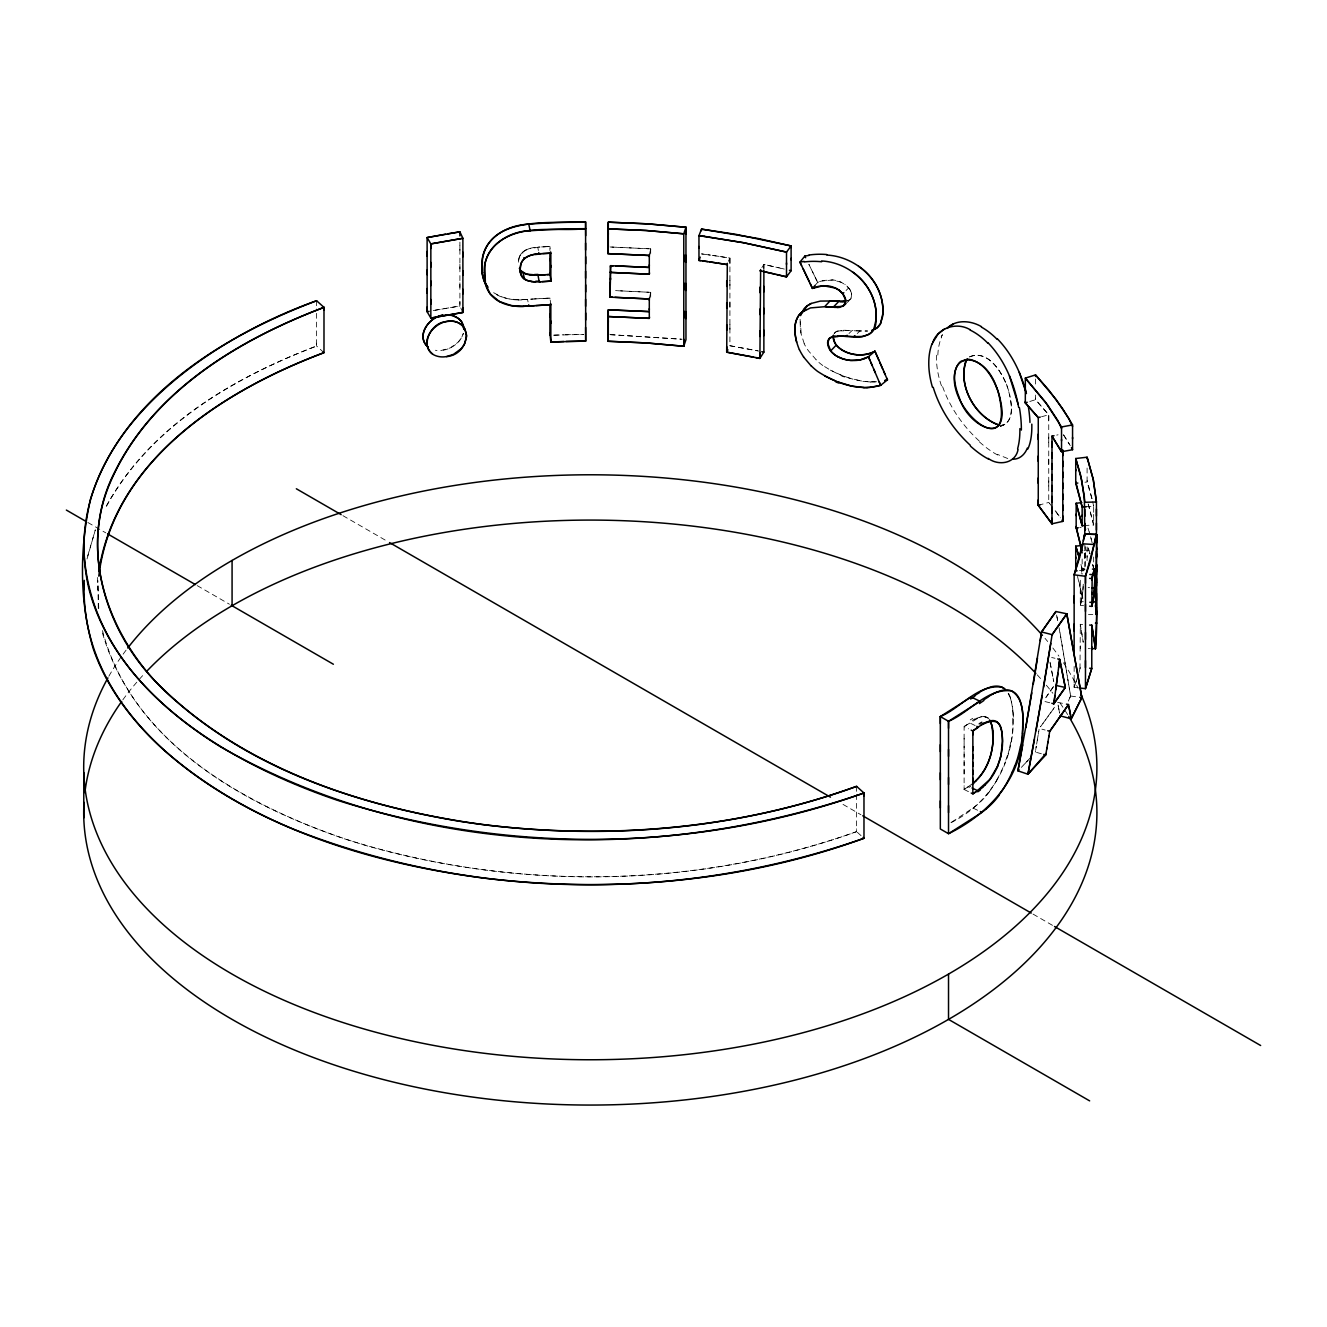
<?xml version="1.0" encoding="UTF-8"?>
<svg xmlns="http://www.w3.org/2000/svg" width="1327" height="1327" viewBox="0 0 1327 1327"><rect width="100%" height="100%" fill="white"/><g stroke="black" fill="none" stroke-linecap="round" stroke-linejoin="round"><path stroke-width="0.75" stroke-dasharray="5 3.75" d="M323.987 352.667L316.606 346.032L316.606 343.195M462.891 312.459L459.905 306.006L459.905 301.362M459.905 287.461L459.905 282.817M459.905 268.917L459.905 264.289M459.905 250.372L459.905 245.744M650.678 293.549L650.678 292.338L615.579 290.613M650.678 250.007L650.678 248.846L610.951 247.004M729.916 329.295L729.916 323.821M729.916 307.383L729.916 301.909M729.916 285.471L729.916 279.997M729.916 263.559L729.916 258.085L721.075 256.675M763.871 269.945L763.871 264.471L765.579 264.819M861.024 835.628L856.595 831.647L856.595 828.811M968.478 791.655L964.115 789.465L964.115 785.534M964.115 773.757L964.115 769.826M964.115 765.895L964.115 761.963M964.115 758.032L964.115 754.101M964.115 750.17L964.115 746.238M964.115 742.307L964.115 738.376M1052.477 507.13L1048.745 502.435L1048.745 414.787L1035.508 399.692L1035.508 398.15M1048.745 485.997L1048.745 480.523M1048.745 464.085L1048.745 458.611M1048.745 442.173L1048.745 436.699M1048.745 420.261L1048.745 414.787L1035.508 399.692L1035.508 395.048M1078.387 687.801L1074.14 687.27L1074.14 680.253M1080.294 648.571L1080.311 645.867M1080.294 626.991L1080.311 624.304L1083.164 624.536M1080.294 593.252L1080.311 591.51M1085.022 569.665L1082.152 569.847L1082.152 568.636M1082.152 558.949L1082.152 569.847L1080.858 563.909L1082.152 569.847M1084.856 558.501L1084.856 551.468M1085.27 557.406L1085.27 554.935M1087.095 557.24L1087.095 555.698M1091.988 498.62L1087.095 480.424M1087.095 468.033L1087.095 481.983L1092.353 500.13M1084.059 525.575L1093.664 524.945L1093.664 523.767M1093.664 515.589L1093.664 514.412M1085.237 566.214L1085.27 548.831M1083.263 584.212L1083.097 587.33A13.934 1.36 -87.1 0 1 1082.948 589.57L1082.268 595.425A30.189 4.18 -88.6 0 1 1082.019 597.316M98.298 608.446L97.916 580.662M815.06 285.405L817.664 282.419L821.114 281.142A48.684 36.26 47.2 0 1 823.851 280.412L832.775 279.947A30.621 22.858 47.3 0 1 836.955 280.694A25.279 18.727 46.7 0 1 841.152 282.236L845.15 284.658A14.713 10.616 45.6 0 1 846.991 286.184A13.419 9.604 45.6 0 1 848.633 287.976C852.68 292.239 852.697 299.52 847.074 302.473M1083.147 586.567L1082.932 589.47M98.745 608.396L97.982 583.946M1080.759 603.52L1082.268 595.425L1078.337 579.07M950.945 822.657C994.968 801.342 1020.181 750.485 1011.572 702.365A66.798 29.144 -69.6 0 0 1010.428 697.952L1006.878 691.168M1038.261 734.345L1039.223 728.44L1045.129 730.032M1037.283 740.25L1038.742 731.393M1036.636 744.182L1037.532 738.774M1036.055 747.632L1036.304 746.156L1035.325 752.044L1041.828 753.885M1035.325 752.044L1035.574 750.584M649.301 255.481L650.678 248.846L610.055 246.988M649.301 298.973L650.678 292.338L614.583 290.596M518.675 260.075C519.852 249.957 531.414 247.021 540.056 247.021M87.715 555.947L95.328 529.838L86.819 559.695M1080.709 603.752L1080.311 605.411L1086.033 605.892M1081.555 572.285L1082.865 568.371L1083.296 569.747A16.355 1.244 -86.7 0 1 1083.363 570.577M1079.996 668.692L1080.311 624.304L1083.23 642.268L1080.311 624.304M1078.984 672.424L1080.311 667.448L1083.164 667.68M1081.87 571.008L1082.782 568.42L1084.524 568.653M1077.524 677.384L1074.14 687.27L1074.14 666.187M1076.33 681.099L1074.14 687.27M1060.041 632.73L1070.624 696.012L1068.285 701.22L1070.624 696.012L1059.029 627.439M106.525 506.134C150.017 425.967 233.851 377.498 316.606 346.032L316.606 308.975M728.307 261.303L729.916 258.085L712.217 255.348M942.286 334.868L941.208 337.025L942.867 333.84M106.293 506.101C150.664 426.365 233.668 377.631 316.606 346.032M761.88 267.606L763.871 264.471L779.264 267.872M1053.406 708.966L1040.468 726.831L1054.467 707.308M1053.555 686.474L1044.714 699.13M1053.124 687.154L1046.174 697.139M834.136 333.541L836.723 331.319L840.754 330.34M1030.134 757.999L1021.375 767.388M1028.01 760.371L1022.503 766.21M846.045 290.497L848.633 287.976L845.15 284.658M848.998 333.475L852 330.605L853.493 330.688M857.209 333.541L859.913 331.07L867.626 331.02L854.472 330.738M971.198 784.589L967.565 787.143M989.544 791.672A72.869 42.381 -71.5 0 1 985.646 796.482A73.566 43.244 -71.8 0 1 981.582 800.745A75.191 44.736 -72.4 0 1 977.402 804.643A77.679 46.644 -72.9 0 1 973.056 807.944L950.514 822.906M965.492 725.67L979.293 717.409A33.656 16.223 -62.2 0 1 981.549 716.713L983.622 716.563A28.298 13.851 -64.3 0 1 985.629 716.829L988.582 718.106M965.144 725.902L964.115 726.599L964.115 789.465L964.978 788.885M964.115 789.465L968.693 786.364L970.369 787.176M969.805 356.698C988.549 349.499 1002.399 372.688 1007.641 387.716A35.647 17.102 68.2 0 1 1008.802 391.283A37.073 17.533 68.3 0 1 1009.731 394.832M969.407 356.996C986.658 349.001 1000.757 370.399 1006.314 384.117M847.19 300.831L850.043 299.603A8.708 6.104 45.6 0 0 850.906 298.592A8.178 5.706 46.4 0 0 851.403 297.314A12.723 8.874 46.4 0 0 851.569 294.312M1000.193 426.266C1016.814 421.787 1011.058 399.593 1007.641 387.716A33.739 16.505 68.1 0 0 1006.413 384.084M1003.295 425.005L1001.636 425.32L1004.838 424.408L1000.359 426.183C1014.292 423.048 1011.837 405.299 1009.631 394.816M856.595 794.591L856.595 831.647C700.092 887.68 525.708 890.865 366.119 845.614C257.488 812.605 136.416 750.103 102.444 632.962M856.595 831.647C692.777 889.82 509.618 891.263 344.141 838.73C242.99 803.814 130.958 741.262 102.345 630.026M1029.785 401.484L1035.508 399.692M979.293 717.409L981.532 716.779M1041.546 416.744L1048.745 414.787M1038.261 505.288L1048.745 502.435L1049.69 503.613M836.723 331.319L844.121 330.241L857.441 330.921M1056.707 435.107L1058.067 434.792M443.235 350.212C452.208 348.619 460.618 342.184 463.372 333.342L461.763 337.274A21.58 16.886 -25.4 0 1 459.922 340.027A23.571 18.279 -26 0 1 457.666 342.565L450.301 347.906L441.178 350.477A20.535 15.625 -26.7 0 1 435.405 350.262M433.216 310.568L459.905 306.006L459.905 242.144M435.239 310.186L459.905 306.006M1084.955 482.232L1087.095 481.983M1079.514 570.494L1085.204 569.847M1079.714 527.632L1081.14 527.466M521.743 299.703L533.122 299.023M513.698 299.686A53.113 39.876 -11.4 0 0 518.26 299.919L544.302 298.359M1085.984 506.732L1093.664 506.234L1093.664 524.945L1088.472 504.824M1084.059 550.34L1090.064 549.959M534.516 298.94L549.909 298.094L550.838 304.762M876.566 381.778L862.749 381.33L849.446 378.079M541.565 246.938L545.364 246.739M545.712 298.293L549.909 298.094L549.909 302.224M546.873 246.656L549.909 246.507L550.489 250.687M553.475 335.2L563.278 334.819M554.371 335.15L583.349 334.437M565.501 334.752L583.797 334.437M1088.472 614.633L1092.818 614.517M843.64 330.241L852 330.605M609.922 334.636L681.149 339.148M610.238 334.653L682.111 339.264M870.263 381.96C853.427 380.965 836.839 374.844 822.889 365.423M1088.256 648.422L1089.699 648.488M518.293 299.72L509.236 298.923A40.905 31.549 -12.7 0 1 504.857 298.028A38.765 30.123 -13.4 0 1 500.826 296.651A38.831 30.405 -14.2 0 1 497.061 294.893A41.104 32.379 -15.1 0 1 494.424 293.317M1088.14 587.612L1089.583 587.695M858.436 330.97L859.913 331.07M1081.206 573.795L1082.633 573.911M1083.363 601.778L1081.206 601.612L1080.311 605.411L1080.294 579.352M703.293 254.137L701.519 253.888L710.426 255.099M705.085 254.369L719.317 256.41M1070.624 696.012L1078.353 697.123M729.916 258.085L729.916 345.733L757.568 350.809M729.916 345.733L758.812 351.074M1057.569 702.331L1065.1 703.857M767.305 265.201L784.357 269.066L780.956 268.27M1051.631 657.495L1054.998 658.275M1044.979 701.552L1049.839 702.779M1007.757 458.528L997.489 454.398M849.015 377.946L844.453 376.37M841.583 375.309L830.304 370.117M988.847 718.255L983.622 716.563A29.841 14.531 -63.3 0 0 981.549 716.68M987.388 717.658L985.613 716.845A25.727 12.59 -65 0 1 987.388 717.675A27.535 13.452 -65.6 0 1 988.167 718.272M973.089 808.11L978.679 810.747M975.163 725.554L969.606 722.867L964.115 726.599L968.478 728.788M342.93 515.672L387.749 541.549M843.01 804.394L860.941 814.745M1033.02 914.087L1052.726 925.483M87.864 522.49L105.778 532.84M197.176 585.605L229.438 604.233M493.627 292.686L500.86 296.618L509.236 298.923A45.5 34.668 -12 0 0 513.715 299.62M979.26 441.028C962.805 425.95 949.634 407.057 942.352 385.892M816.205 359.816L808.491 350.875A41.585 30.156 40 0 1 804.145 343.693M1055.181 510.663L1060.339 517.795M1056.06 511.84L1059.493 516.601M1063.458 434.725L1069.695 444.678M1063.657 435.057L1070.275 445.673M814.479 275.817L808.873 264.289L817.664 282.419A58.438 43.526 47.4 0 1 821.114 281.142L832.775 279.947L841.152 282.286A18.08 13.27 46.2 0 1 845.199 284.575M815.276 277.476L817.664 282.419M804.245 343.676L800.48 331.85L800.032 318.662L801.425 336.113M1088.007 528.179L1089.367 532.459L1088.14 528.66M1088.14 503.878L1093.664 524.945M1077.507 576.366L1083.263 600.949M1090.595 536.772L1091.375 539.641M1010.394 698.002L1011.572 702.365A73.648 31.981 -69.9 0 1 1012.484 707.075A83.435 35.879 -70.2 0 1 1012.982 712.317M1090.993 538.198L1092.42 543.954M525.923 249.974A13.353 10.898 -12.3 0 0 522.639 252.263L523.385 255.564M1083.081 568.57L1083.396 570.925M1092.668 501.656L1093.664 506.234L1093.348 504.708M528.063 301.909L527.532 299.404M1056.591 615.064L1058.001 622.147L1056.956 616.839M1050.005 662.173L1052.759 676.306M1050.155 662.919L1053.655 681.099M1053.107 678.064L1053.771 681.597M1058.083 705.035L1058.415 706.827M1058.764 708.618L1059.593 713.113L1059.427 712.217M1058.249 705.931L1058.929 709.514M1082.301 595.458L1082.815 598.212M538.38 250.488L537.783 247.154L549.909 246.507L549.909 250.504M1085.254 546.741L1085.27 549.56M1093.664 556.992L1093.664 567.89M1087.095 546.906L1087.095 561.371M1084.856 544.452L1084.856 570.544M1035.508 379.041L1035.508 385.245M856.595 786.347L856.595 792.534M763.871 264.471L763.871 268.452M650.678 248.846L650.678 256.327M650.678 292.338L650.678 300.084M316.606 300.731L316.606 306.902M97.369 577.444L97.369 589.785M941.49 385.892A72.322 43.21 58.2 0 1 936.58 354.309M997.672 455.012A86.703 35.099 57.9 0 1 979.293 441.791M937.841 355.089A73.549 43.045 59.8 0 1 941.523 337.34M521.71 299.919A64.608 47.424 -10.8 0 1 518.26 299.935M522.639 252.263A12.673 10.284 -12.9 0 0 520.582 254.618A14.298 11.561 -13.6 0 0 519.305 257.289M518.558 262.165A34.469 27.834 -14.4 0 1 518.691 260.075A19.291 15.592 -13.7 0 1 519.272 257.289M533.952 247.917A39.462 33.374 -11.3 0 1 537.783 247.535M525.94 250.007A17.931 14.763 -11.7 0 1 529.689 248.547A26.341 22.028 -11.3 0 1 533.918 247.635M834.252 333.376A10.848 7.763 43.7 0 1 835.197 332.314A13.27 9.471 43.8 0 1 836.756 331.368M848.683 287.959A14.497 10.351 45.5 0 1 850.707 291.028M850.093 299.637A11.678 8.194 47.7 0 1 847.654 300.864M850.624 291.044A8.974 6.303 46 0 1 851.619 294.329M822.823 365.539A43.526 29.841 41.1 0 1 816.105 359.899M844.536 377.084A99.608 58.189 37.8 0 1 841.633 376.005M870.313 382.06A77.829 48.601 40.8 0 0 873.498 382.043A90.136 55.867 40.2 0 0 875.87 381.977M1081.77 599.207A32.445 4.661 -88.9 0 1 1081.223 601.927M1082.965 589.603A17.351 1.841 -87.3 0 1 1082.766 591.709A21.531 2.521 -87.6 0 1 1082.55 593.783M1082.583 593.998A26.009 3.434 -88.2 0 1 1082.334 595.923M1082.003 597.167A33.142 4.595 -88.6 0 1 1081.737 598.825M989.444 791.456A71.874 40.755 -70.8 0 0 993.309 785.966A70.563 38.964 -70.3 0 0 996.942 780.077M996.809 779.894A68.307 36.31 -69.8 0 0 999.778 774.321A64.094 32.76 -69.5 0 0 1002.532 768.565A61.921 30.488 -69.4 0 0 1005.219 762.096M1007.375 755.461A59.068 27.784 -69.5 0 1 1005.136 762.063M1009.383 749.009A57.21 26.092 -69.7 0 1 1007.608 755.494M1010.61 742.656A59.035 25.993 -70 0 1 1009.233 749.042M1010.992 742.523A64.409 27.967 -70.2 0 0 1012.003 736.054A74.196 32.014 -70.3 0 0 1012.634 729.8A87.35 37.322 -70.5 0 0 1012.916 723.829M1012.816 718.222A104.402 43.907 -70.9 0 1 1012.75 723.978M1013.131 712.151A96.44 41.021 -70.6 0 1 1013.347 717.708M1010.527 697.786A61.788 27.369 -68.7 0 0 1008.918 694.054A58.869 26.44 -67.4 0 0 1008.454 693.241M970.783 786.198A91.745 58.023 -75.1 0 1 968.876 787.492M970.219 719.914A96.572 40.258 -56.2 0 1 972.774 718.305M972.21 720.461A64.758 29.128 -58.7 0 1 974.682 718.985M974.582 719.35A48.751 22.775 -60.3 0 1 977.004 718.089M976.971 718.272A39.76 18.91 -61.3 0 1 979.326 717.277M122.847 699.81A506.599 292.487 0 0 1 144.062 674.099M1037.2 674.829A506.599 292.487 0 0 1 1041.164 679.208M1046.339 685.213A506.599 292.487 0 0 1 1052.842 693.275M1060.091 703.111A506.599 292.487 0 0 1 1067.737 714.772M108.864 676.223A506.599 292.487 0 0 1 126.496 649.616M1044.996 638.304A506.599 292.487 0 0 1 1047.683 641.522M1052.842 647.991A506.599 292.487 0 0 1 1058.929 656.168M1063.474 662.787A506.599 292.487 0 0 1 1078.005 688.132M840.936 330.887A44.255 32.163 48.1 0 1 843.806 330.871M1089.069 550.887L1088.074 547.869L1089.965 553.906L1089.069 550.887M1093.033 566.048L1092.702 564.522L1093.332 567.574L1093.033 566.048"/><path stroke-width="1.5" d="M323.987 310.203L323.987 307.366L316.606 300.731C221.924 336.461 122.25 397.436 90.402 499.416C79.686 548.018 79.106 600.501 93.172 648.472C106.824 688.132 133.082 722.303 163.984 750.17C252.014 827.069 368.375 862.716 482.365 877.927C610.271 893.403 742.523 882.488 863.977 838.282L863.977 792.999L856.595 786.347C730.513 832.062 592.655 841.5 460.502 821.413C353.231 803.648 243.737 766.641 164.017 689.775C105.48 636.048 76.75 545.463 114.752 471.931C155.79 389.126 240.369 338.966 323.987 307.366L323.987 352.667C225.142 389.69 116.046 458.528 98.779 571.539M427.112 307.101L427.112 311.729L430.844 318.065L462.891 312.459L462.891 307.831M427.112 293.201L427.112 288.556M427.112 274.656L427.112 270.011M427.112 256.111L427.112 251.483M430.844 304.165L430.844 299.52M430.844 285.62L430.844 280.992M430.844 267.075L430.844 262.447M430.844 248.547L430.844 243.903L427.112 237.566L445.474 234.182M462.891 293.93L462.891 289.286M462.891 275.386L462.891 270.741M462.891 256.841L462.891 252.213M563.892 341.503L550.838 342.001L549.909 333.011M549.909 316.722L549.909 314.383M542.096 281.606L550.838 281.158L549.909 272.748M549.909 260.507L549.909 258.748M585.688 235.708L585.589 221.991C551.252 223.948 483.426 213.929 481.767 266.13A96.888 77.198 -21.2 0 0 481.9 269.928A68.324 54.507 -20.6 0 0 482.232 273.677L484.123 280.926L487.905 287.395A37.554 29.94 -18.5 0 1 485.765 284.326A39.876 31.831 -19.7 0 1 484.123 280.926A44.853 35.796 -20.1 0 1 482.962 277.343A53.246 42.497 -20.3 0 1 482.232 273.677L482.348 258.45A47.158 37.703 -20.1 0 1 483.177 254.602A40.755 32.611 -19.9 0 1 484.521 250.753A38.019 30.587 -19 0 1 486.345 246.971A38.135 30.886 -18.2 0 1 488.684 243.438A40.523 33.092 -17.2 0 1 491.454 240.104A45.3 37.355 -16.3 0 1 494.639 236.952C504.044 228.708 516.435 224.827 528.76 224.147A507.096 292.819 0 0 1 542.925 223.251A506.715 292.603 0 0 1 557.124 222.588A506.035 292.205 0 0 1 571.34 222.173A505.073 291.658 0 0 1 585.589 221.974L585.688 341.105L550.838 342.001L550.838 339.679M550.838 323.39L550.838 321.051M541.2 253.673C533.471 253.872 523.883 255.729 520.914 263.907A19.689 15.924 -13.8 0 0 520.317 266.694A35.265 28.497 -14 0 0 520.184 269.481C520.532 285.371 539.707 281.656 550.838 281.158L550.838 279.416M550.838 267.175L550.838 265.417M585.589 327.387L585.688 341.105L566.065 341.437M585.589 306.321L585.589 299.288M585.589 278.206L585.589 271.189M585.589 250.106L585.589 243.073M585.688 320.039L585.688 313.006M585.688 291.923L585.688 284.89M585.688 263.824L585.688 256.791M607.882 330.44L607.882 328.897M607.882 318.049L608.297 309.821L648.04 311.53M607.882 242.791L607.882 241.249M607.882 230.4L608.297 222.173L647.294 223.832L685.959 227.249L685.959 339.679L683.77 346.247L645.984 342.913L607.882 341.271L607.882 316.506L649.301 318.364L649.55 317.12M683.77 339.214L683.77 346.247L645.984 342.913L607.882 341.271L608.297 333.044M608.297 322.212L608.297 320.653M649.55 254.237L649.301 255.481L607.882 253.623L608.297 245.395M608.297 234.564L608.297 233.005M649.55 297.729L649.301 298.973L610.088 297.165L610.088 295.622M610.088 284.774L610.088 283.232M610.553 279.649L610.553 278.089M610.553 267.258L610.553 265.699L613.074 265.765M649.301 309.871L649.301 308.66M649.301 300.184L649.301 298.973L614.998 297.298M649.301 266.014L649.301 264.836M649.301 256.658L649.301 255.481L607.882 253.623L607.882 228.858L645.984 230.483L683.77 233.817L685.959 227.249L647.294 223.832L608.297 222.173L608.297 246.938M683.77 318.132L683.77 311.099M683.77 290.032L683.77 282.999M683.77 261.917L683.77 254.9M685.959 318.596L685.959 311.563M685.959 290.48L685.959 283.464M685.959 262.381L685.959 255.348M685.959 234.265L685.959 227.249M707.689 261.601L698.964 260.424L698.964 258.881M698.964 248.033L698.964 246.49M701.519 230.666L701.519 229.123L735.722 234.298L791.108 245.943L791.108 270.725L786.513 276.862L776.594 274.457M753.736 357.129L726.715 352.169L726.715 346.695M726.715 330.257L726.715 324.783M726.715 308.345L726.715 302.871M726.715 286.433L726.715 280.959M727.312 263.31L726.715 352.169L759.89 358.39L759.89 352.916M759.89 336.477L759.89 331.004M759.89 314.565L759.89 309.091M759.89 292.653L759.89 287.179M763.871 335.681L763.871 330.207M763.871 313.769L763.871 308.295M763.871 291.857L763.871 286.383M763.257 271.471L786.513 276.862L786.513 275.319M786.513 264.471L786.513 262.928M791.108 259.876L791.108 258.334M791.108 247.485L791.108 245.943L758.165 238.512L701.519 229.123L698.964 235.642L698.964 260.424L700.722 260.656M863.977 795.818L863.977 792.999C656.467 864.822 413.692 857.375 220.896 747.018C161.778 710.575 106.857 658.026 88.926 588.79C55.286 446.021 199.183 342.466 316.606 300.731M940.329 807.894L940.329 800.878M940.329 779.795L940.329 772.762M940.329 751.696L940.329 744.663M940.329 723.58L940.329 716.547C961.113 707.905 977.833 683.886 1001.785 687.137A61.224 27.817 -64.9 0 1 1004.556 688.746A58.687 26.573 -66.2 0 1 1005.186 689.26M948.523 812.638L948.523 805.605M948.523 784.522L948.523 777.506M948.523 756.423L948.523 749.39M948.523 728.307L948.523 721.291C969.821 712.334 986.89 688.083 1011.423 690.853A61.987 28.116 -64.9 0 1 1014.243 692.412A58.902 26.656 -66.1 0 1 1016.681 694.651A58.62 26.308 -67.4 0 1 1018.705 697.62A61.142 27.087 -68.6 0 1 1020.363 701.336M972.857 782.067L972.857 778.136M972.857 774.205L972.857 770.274M972.857 766.342L972.857 762.411M972.857 758.48L972.857 754.565M972.857 750.634L972.857 746.703M972.857 734.909L972.857 730.978C981.764 723.613 1000.011 713.113 1001.802 731.957A51.587 24.666 -67.3 0 1 1002.217 734.826L1002.499 741.063A55.469 26.324 -67.6 0 1 1002.482 744.314A48.684 23.289 -67.4 0 1 1002.217 747.748M1062.794 515.921L1062.794 521.395L1051.979 523.8L1038.261 505.288L1038.261 417.64L1025.323 402.877L1025.323 401.335M1025.323 390.486L1025.323 388.944M1051.979 518.326L1051.979 523.8L1038.261 505.288L1038.261 499.815M1038.261 483.376L1038.261 477.902M1038.261 461.464L1038.261 455.99M1038.261 439.552L1038.261 434.078M1051.979 512.852L1051.979 507.378M1051.979 501.888L1051.979 496.414M1051.979 490.94L1051.979 485.466M1051.979 479.976L1051.979 474.502M1051.979 469.028L1051.979 463.554M1051.979 458.064L1051.979 452.59M1051.979 447.116L1051.979 441.642M1061.534 440.896L1061.534 439.353M1061.534 428.521L1057.884 420.659L1047.65 405.117L1025.323 378.112L1035.508 374.911L1048.811 390.105L1062.728 408.882L1072.564 424.922L1072.564 449.704L1061.534 451.744L1051.979 436.152L1054.02 435.704M1062.794 510.431L1062.794 504.957M1062.794 499.483L1062.794 494.009M1062.794 488.518L1062.794 483.045M1062.794 477.571L1062.794 472.097M1062.794 466.606L1062.794 461.132M1062.794 455.659L1062.794 450.185L1062.794 521.395L1061.982 520.184M1072.564 438.855L1072.564 437.313M1072.564 426.465L1068.832 418.469L1056.06 399.41L1035.508 374.911L1035.508 376.47M1074.14 631.055L1074.14 624.038M1074.14 602.956L1074.14 595.923M1077.142 570.776L1075.733 570.942L1075.733 569.383M1075.733 558.551L1075.733 556.992M1085.022 525.509L1082.152 525.691L1082.152 506.98L1075.733 481.734M1075.733 470.903L1075.733 469.343M1082.152 552.895L1076.164 526.487M1076.164 515.639L1076.164 514.096M1081.853 502.618L1076.164 503.248L1082.152 525.691L1082.152 524.53M1082.152 516.336L1082.152 515.175M1084.856 530.402L1084.856 523.369M1084.856 516.336L1084.856 509.319M1085.469 667.614L1085.469 660.581M1085.469 639.498L1085.469 632.465M1085.469 611.399L1085.469 604.366M1085.469 583.283L1085.469 576.266L1094.311 543.97M1091.773 649.517L1091.773 646.813M1091.773 627.936L1091.773 625.249L1089.616 625.067M1091.773 594.197L1091.773 592.456M1091.773 580.297L1094.393 569.034L1095.007 578.572A18.445 1.41 -87 0 1 1094.957 581.558A17.45 1.41 -87 0 1 1094.858 584.013L1094.626 587.977A14.199 1.393 -87.1 0 1 1094.476 590.2A17.848 1.891 -87.3 0 1 1094.294 592.389M1095.72 614.451L1096.434 607.401M1096.434 600.385L1096.434 593.351M1096.434 586.318L1096.434 579.302M1096.434 572.269L1096.434 565.236M1096.434 558.219L1096.434 551.186M1096.434 544.17L1096.434 537.136M1096.434 530.103L1096.434 523.087M1096.434 516.054L1096.434 509.037M1096.848 556.66L1096.848 554.222M1096.848 548.217C1095.123 581.807 1098.391 615.247 1095.488 648.737L1091.159 648.538M1079.796 687.983L1085.469 688.68L1091.773 668.393L1091.773 625.249L1095.488 648.737L1096.683 612.576L1095.571 602.01L1092.685 601.877M1096.815 566.33L1096.832 564.506M499.168 301.478A40.49 31.898 -15.1 0 1 495.784 299.305A39.561 31.35 -16.3 0 1 492.765 296.75A37.571 29.891 -17.4 0 1 490.21 293.947A37.869 30.189 -18.5 0 1 488.154 290.845A40.457 32.296 -19.7 0 1 486.545 287.461A45.682 36.476 -20.1 0 1 485.417 283.878L484.819 264.985A48.154 38.5 -20.1 0 1 485.616 261.137A41.452 33.175 -19.9 0 1 486.943 257.289A38.45 30.936 -19 0 1 488.718 253.54A38.35 31.052 -18.1 0 1 490.99 250.007A40.44 33.009 -17.2 0 1 493.694 246.673A44.819 36.924 -16.3 0 1 496.845 243.538M1095.04 575.868L1093.796 596.155A31.5 4.363 -88.6 0 1 1093.531 598.062L1092.237 604.415M989.511 719.864A31.815 15.509 -65.9 0 1 990.091 720.81L991.833 725.371A47.739 22.907 -67.1 0 1 992.414 728.042L992.994 740.466A49.762 23.77 -67.4 0 1 992.778 743.866A44.438 21.332 -67.3 0 1 992.314 747.4A40.623 19.606 -67.2 0 1 991.667 751.049A38.135 18.678 -67 0 1 991.252 753.089A34.22 16.952 -66.9 0 1 990.141 757.186A33.125 16.571 -66.9 0 1 989.411 759.26A30.256 15.31 -66.8 0 1 988.151 762.544A32.926 16.986 -66.8 0 1 986.691 765.745A30.72 16.14 -66.9 0 1 984.899 769.245A30.737 16.405 -67.1 0 1 982.892 772.43A32.429 17.633 -67.4 0 1 980.753 775.399A35.879 19.922 -67.9 0 1 978.463 778.169A41.452 23.455 -68.5 0 1 976.075 780.624M484.255 272.649C482.995 248.016 507.478 230.964 530.17 230.782A495.535 286.134 0 0 1 544.004 229.903A495.236 285.969 0 0 1 557.871 229.272A494.556 285.57 0 0 1 571.771 228.858A493.478 284.957 0 0 1 585.688 228.675C556.477 231.86 521.428 223.102 496.912 243.587M1021.89 739.554A71.276 30.803 -70.3 0 0 1022.404 734.826C1022.719 720.296 1025.854 699.777 1011.423 690.853A61.357 27.767 -63.5 0 0 1008.255 690.057A62.585 28.116 -62.1 0 0 1004.804 690.023A66.101 29.31 -60.7 0 0 1001.105 690.67A71.857 31.168 -59.2 0 0 997.124 692.03M863.048 837.453L863.977 838.282C681.464 902.542 474.95 900.618 294.66 829.674C192.266 787.956 78.509 703.045 84.264 580.347M830.503 306.885L841.7 306.487A14.929 10.384 43.4 0 0 842.645 306.189A10.317 7.232 47.5 0 0 844.121 305.359L845.631 300.051A9.107 6.403 45.9 0 0 844.685 296.8A14.415 10.301 45.5 0 0 842.778 293.698A13.685 9.87 45.6 0 0 839.344 290.414L835.413 288.092A24.151 17.881 46.7 0 0 831.316 286.582A29.277 21.829 47.3 0 0 827.219 285.736L818.494 286.35A47.44 35.282 47.1 0 0 815.823 287.096A57.21 42.58 47.4 0 0 812.456 288.39L803.084 268.684M648.173 267.39L610.553 265.699L610.088 297.165L612.543 297.231M610.088 297.165L610.553 265.699M83.717 589.719L84.331 583.714M98.795 576.15C112.729 460.784 223.948 390.337 323.987 352.667L323.075 351.837M980.371 811.543L982.046 812.34L948.523 833.704L948.523 721.291L980.072 701.303L971.165 697.023L940.329 716.547L940.329 828.977L948.523 833.704C987.786 814.529 1021.093 779.248 1022.586 733.25M1057.685 658.905L1059.692 659.386L1058.614 667.713M1060.771 664.645L1059.692 659.386L1055.695 689.924M1057.901 673.27L1053.82 703.791L1051.83 703.293M1061.136 666.403L1065.299 687.452L1053.82 703.791L1054.948 695.481M1093.514 598.013L1093.796 596.155M1040.235 640.642L1041.562 631.934L1055.894 611.531L1066.792 613.804L1081.853 697.62L1071.237 718.803L1060.074 715.8M1055.894 611.531L1041.562 631.934L1025.837 727.594M1050.768 643.446L1036.022 730.762M1037.498 658.076L1033.269 684.185M1047.749 743.12L1049.723 731.26L1068.517 704.554L1066.46 704.139M1043.636 687.17L1052.129 634.671L1066.792 613.804L1081.853 697.62L1071.237 718.803L1070.226 713.462M1048.745 737.198L1048.994 735.705M1031.825 692.876L1017.925 770.838L1027.944 774.222L1045.991 753.504M1046.754 749.058L1047.998 741.644M1042.159 695.895L1027.944 774.222L1045.742 754.98L1047.003 747.565M1096.848 549.643L1096.384 534.416L1084.657 534.151L1079.68 557.456L1074.14 574.84L1074.14 653.149M1095.057 539.774L1090.595 560.442L1085.469 576.266L1085.469 688.68L1091.773 668.393L1089.616 668.211M1094.924 540.504L1096.384 534.416A36.393 1.393 -85.4 0 0 1096.202 534.764A37.388 1.377 -84.8 0 0 1095.986 535.577M1022.735 744.911L1017.925 770.838L1019.086 769.693M1034.446 739.471L1027.944 774.222M649.55 272.947L649.301 274.191L610.088 272.383L649.301 274.191L649.301 255.481M1094.792 570.029L1094.311 569.101L1092.237 576.615M976.689 791.274L989.842 779.447L997.406 766.508A30.339 15.31 -66.8 0 0 998.717 763.207A33.208 16.505 -66.9 0 0 1000.094 759.077A34.668 17.002 -67 0 0 1000.575 757.037L1001.022 754.98A39.91 19.258 -67.2 0 0 1001.719 751.314A43.542 20.933 -67.3 0 0 1002.184 747.764M1093.531 598.095A34.651 4.86 -88.7 0 1 1093.249 599.787A35.265 5.043 -88.8 0 1 1092.984 601.363A32.495 4.711 -89 0 1 1092.702 602.607L1091.773 606.373L1089.616 606.19M1092.187 576.847L1091.773 606.373L1092.187 604.664M1000.541 757.037L997.406 766.508M800.596 315.61L803.747 309.158A30.82 22.824 40.7 0 1 805.257 307.499A34.718 25.727 41.7 0 1 806.949 306.056L808.889 304.746A37.007 27.502 43.3 0 1 811.212 303.452L820.318 301.096L833.124 300.93M1018.074 449.438C1015.52 463.72 998.451 466.109 988.184 458.379M698.964 260.424L700.241 257.156M965.542 361.939C958.243 386.655 975.445 417.706 999.861 425.337C975.179 417.557 956.518 384.697 966.653 359.982A37.256 20.17 63.9 0 1 967.267 359.103C983.639 360.762 993.06 377.498 998.086 391.515A35.829 17.151 68.2 0 1 999.198 395.048A37.471 17.732 68.3 0 1 1000.143 398.598M932.284 344.075C936.597 328.084 956.269 321.35 970.219 329.76M801.226 313.603L807.33 305.791M1027.314 448.111C1025.141 454.05 1019.816 459.374 1013.131 459.175M933.196 341.852L938.073 334.039L944.841 328.681M726.715 352.169L727.909 349.747M1060.24 716.696L1060.97 715.419M760.636 269.563L759.89 358.39L755.793 357.544M759.89 358.39L763.871 352.119L763.871 270.443M1066.792 613.804L1052.129 634.671L1041.562 631.934M1059.692 659.386L1065.299 687.452L1053.82 703.791M791.108 245.943L786.513 252.08L786.513 276.862M809.105 255.365L804.842 256.078L799.932 262.149L809.354 281.822M810.133 283.464L812.456 288.407L815.06 285.405M830.121 300.831L824.631 306.719L810.482 307.914L802.006 312.11A34.602 25.628 41.8 0 0 800.33 313.57C791.589 323.423 794.856 338.7 799.352 349.714M882.787 369.122L874.941 351.224L868.422 356.764L860.311 359.816A50.808 33.656 43 0 1 856.86 360.397C847.389 361.176 836.906 358.423 830.652 350.925L836.275 345.07A11.545 8.178 44 0 1 834.965 343.129L833.207 337.025A10.533 7.547 43.3 0 1 833.439 335.167L833.207 337.025A12.64 9.04 43.4 0 0 833.406 339.032A12.606 8.99 43.8 0 0 834.003 341.089A12.175 8.659 43.9 0 0 834.965 343.129C843.425 355.536 862.119 357.875 874.941 351.224L878.872 360.164M845.448 303.054A13.005 9.123 45.9 0 0 845.647 300.051L842.728 293.731L843.823 292.653M839.427 306.902L842.645 306.189L845.962 303.551M946.997 328.449C955.971 319.061 971.065 320.537 981.466 326.658M837.851 336.03L846.012 336.345L847.14 335.267M835.164 355.039A15.061 10.351 44 0 1 832.775 353.148A11.561 8.095 44.2 0 1 830.669 350.909L827.65 342.897A10.765 7.73 43.2 0 1 827.866 341.022A10.682 7.647 43.4 0 1 828.562 339.413A10.881 7.796 43.1 0 1 829.591 338.169A13.121 9.372 43.7 0 1 831.117 337.207L838.316 336.03L853.742 336.726L854.903 335.665M973.636 782.648C985.928 772.314 992.181 756.241 992.994 740.466A56.779 26.971 -67.6 0 0 993.127 737.115M947.793 327.669L953.151 324.02M867.045 387.617A87.118 54.125 40.3 0 0 870.081 387.401L880.647 385.311L887.448 379.887L886.668 378.095M807.463 305.708L811.228 303.485M976.091 791.672L974.333 792.866M974.283 730.032L978.48 727.179L976.821 726.367M973.918 730.265L972.857 730.978L972.857 793.845L971.215 793.032M974.035 793.065L972.857 793.845L977.551 790.676L972.027 787.989M812.456 288.407L823.221 285.687L835.413 288.092A17.351 12.739 46.2 0 1 839.394 290.348M856.595 786.347C738.376 829.242 609.757 839.676 485.284 824.93C374.347 809.868 261.353 775.233 175.479 700.606C115.167 649.5 77.746 563.278 108.681 486.229C145.821 395.38 236.007 340.823 323.987 307.366L323.539 306.952M863.977 792.999C695.647 852.846 507.362 854.206 337.307 800.264C222.919 761.399 86.404 680.685 83.717 544.435M872.668 330.075L876.915 327.918A27.568 18.545 48.2 0 0 878.292 326.724A27.004 18.147 49 0 0 879.502 325.314A28.182 18.926 49.4 0 0 880.498 323.705L882.853 313.736A69.303 46.18 50.8 0 0 882.919 310.85C883.334 280.893 855.832 256.575 826.92 255.066M871.706 330.34L875.372 328.93A28.232 18.976 47.5 0 0 876.915 327.918L880.498 323.688L882.604 316.556A50.36 33.59 50.7 0 0 882.837 313.736C884.031 294.992 874.012 276.53 858.536 266.18M1051.979 523.8L1051.979 436.152L1061.534 451.744L1061.534 426.962L1045.411 402.048L1025.323 378.112L1025.323 402.877L1027.247 402.28M1040.235 417.109L1038.261 417.64L1025.323 402.877M1038.261 505.288L1040.235 504.758M879.137 381.728L880.647 385.311C858.884 391.598 835.728 383.287 817.548 371.361A42.331 28.796 41.2 0 1 811.096 365.705M887.448 379.887L884.827 380.55L887.448 379.887L883.566 370.913M446.585 356.615C471.168 354.491 474.336 316.373 445.706 321.731C428.389 323.008 417.623 352.551 438.922 356.598A19.739 14.962 -26.4 0 0 446.585 356.565L453.502 354.342L460.734 349.051A23.438 18.18 -26 0 0 462.891 346.48A21.68 16.969 -25.4 0 0 464.682 343.743L466.789 335.847L464.732 328.549A21.647 17.118 -25.4 0 0 462.957 326.326A23.405 18.528 -26.4 0 0 460.751 324.468C443.915 311.264 414.422 338.717 432.552 353.977M430.844 243.903L462.891 238.296L462.891 312.459L430.844 318.065L430.844 243.903L462.891 238.296L459.905 231.843L447.531 233.834M429.135 311.347L427.112 311.729L427.112 237.566L459.905 231.843L459.905 235.957M1061.534 426.962L1072.564 424.922M804.096 261.402L799.932 262.149L801.508 265.417M860.311 359.816L850.773 360.446A37.173 24.516 42.4 0 1 845.614 359.584A31.931 21.149 42.7 0 1 840.323 357.842M1095.604 605.975L1096.434 614.434L1096.434 502.004L1093.266 479.495L1087.095 457.201L1075.733 458.512L1075.733 483.293L1077.856 483.045M1082.119 545.43L1075.733 546.16L1075.733 570.942M835.015 336.162L829.591 338.169L827.65 342.897A12.839 9.173 43.7 0 0 828.43 346.944A12.275 8.725 43.9 0 0 829.358 348.968A11.495 8.144 44 0 0 830.652 350.925M845.813 301.063L833.721 300.947M1082.152 525.691L1076.164 503.248L1076.164 528.03L1078.287 527.798M523.302 306.338L534.433 305.674M484.289 272.649A99.143 78.973 -21.3 0 0 484.388 276.447A69.9 55.751 -20.7 0 0 484.72 280.196A54.407 43.426 -20.3 0 0 485.417 283.878L490.227 293.93L499.217 301.428A37.936 29.708 -14.2 0 0 502.85 303.236A37.587 29.244 -13.4 0 0 506.798 304.613A39.428 30.421 -12.8 0 0 511.077 305.592L524.43 306.305L545.364 305.028M967.283 359.186L960.731 361.425A37.007 19.955 64.5 0 0 959.305 362.752A37.388 20.237 63.9 0 0 958.028 364.444A37.952 20.618 63.3 0 0 956.933 366.401C939.002 404.403 1018.323 470.654 998.086 391.515A33.673 16.438 68.1 0 0 996.892 387.915M1086.465 506.698L1082.152 506.98L1075.733 483.293M535.793 305.592L550.838 304.762L550.838 342.001M540.636 281.689L539.193 281.772L537.999 275.12L526.355 274.142L520.814 270.691A13.121 10.599 -12.9 0 1 519.537 268.618M540.222 274.988L537.999 275.12L545.447 274.706M542.693 253.59L550.838 253.175L550.838 281.158M540.968 274.954L549.909 274.49L549.909 252.512M546.724 304.961L550.838 304.762L550.672 303.501M546.923 274.639L549.909 274.49M1095.405 623.143L1096.848 623.126M856.86 354.757L861.853 354.823M1096.384 534.416L1084.806 534.101A35.514 1.377 -85.5 0 0 1084.64 534.399M825.228 306.736L832.245 306.935M607.882 228.858L645.984 230.483L683.77 233.817L683.77 346.247M825.809 306.753L829.325 306.852M607.882 316.506L649.301 318.364L649.301 298.973M615.579 265.831L648.671 267.424M831.316 300.864L835.529 301.013M852.299 336.643L862.301 336.494L868.853 334.454A29.094 19.573 47.9 0 0 870.263 333.525A26.656 17.931 48.2 0 0 871.706 332.231A27.104 18.23 49 0 0 872.884 330.805A28.464 19.125 49.4 0 0 873.863 329.179L876.152 319.193A70.928 47.291 50.7 0 0 876.218 316.307C876.765 286.864 850.159 262.315 821.513 260.971M863.86 387.55L851.702 386.107L838.647 382.159M833.406 306.985L839.095 301.146M836.723 301.063L837.918 301.096M853.742 336.726C863.661 338.435 875.82 333.541 875.92 322.03A51.521 34.336 50.8 0 0 876.135 319.193C877.329 300.648 867.692 282.203 852.398 271.853M846.012 336.345L847.953 336.428M848.434 336.444L851.818 336.627M1092.453 569.084L1094.609 569.217M1091.739 587.811L1094.626 587.977M1094.228 544.501L1082.699 543.805L1074.14 574.84L1085.469 576.266M648.92 311.613L608.297 309.821L608.297 334.586M1089.815 574.442L1092.685 574.657M1089.815 602.259L1092.685 602.475M1089.616 578.373L1091.773 578.555M702.464 260.888L716.364 262.879M709.431 261.85L726.715 264.521L718.089 263.144M1079.747 697.322L1081.853 697.62M761.764 351.672L763.871 352.119M761.582 271.106L759.89 270.741L774.935 274.075M1055.794 685.412L1065.299 687.452M789.416 270.293L791.108 270.725M1047.749 730.729L1049.723 731.26L1051.034 729.618L1068.517 704.554L1070.574 715.236M1043.785 754.433L1045.742 754.98M835.844 381.114L824.813 376.005M499.217 301.428L511.094 305.525A43.642 33.291 -12 0 0 515.457 306.205A50.824 38.234 -11.5 0 0 519.902 306.537A61.755 45.433 -10.8 0 0 523.286 306.52M971.215 730.165L972.857 730.978M940.329 716.547L948.523 721.291M296.336 488.767L341.139 514.644M389.541 542.577L830.47 797.162M862.732 815.79L1031.228 913.059M1054.517 926.511L1260.65 1045.51M66.35 510.066L86.056 521.461M107.57 533.869L195.384 584.577M231.23 605.261L333.392 664.246M1089.649 1100.879L948.523 1019.385L948.523 974.101M1004.539 688.796L1001.785 687.137A60.163 27.286 -63.5 0 0 998.7 686.275A60.909 27.436 -62.2 0 0 995.35 686.159A63.912 28.431 -60.9 0 0 991.733 686.722A69.17 30.123 -59.3 0 0 987.819 688.033A76.468 32.528 -58.1 0 0 983.805 689.741M427.593 346.695C415.567 335.3 429.533 316.589 443.284 315.146C429.251 316.456 415.119 336.245 428.223 347.176M970.352 445.308C953.317 429.6 939.964 409.579 933.213 387.318M839.327 290.447L842.728 293.731M811.013 365.788L803.482 356.88M997.357 338.833C1012.02 353.845 1021.243 373.401 1026.418 393.555L1019.269 372.406M988.051 342.814C1004.904 360.297 1014.359 383.669 1018.638 407.273M519.404 268.286L520.814 270.691M1071.436 447.68L1072.564 449.704M804.842 256.078L805.655 257.72M462.327 311.248L462.891 312.459M879.652 361.956L885.126 374.496M864.623 358.605A56.331 37.604 44.5 0 0 868.455 356.797L869.965 360.33M868.422 356.764L872.27 365.671M870.744 362.105L880.647 385.311M873.813 369.221L875.339 372.804M996.793 387.948C983.589 347.674 940.13 350.809 959.338 397.718C967.914 427.178 1011.937 448.194 1000.044 398.564M1009.465 375.972L1018.008 403.922M1076.164 528.03L1082.152 550.473M796.598 342.2C794.691 333.425 793.33 322.992 798.871 315.212A30.903 22.874 40.7 0 1 800.33 313.57L803.88 310.783A36.476 27.121 43.8 0 1 806.136 309.44M523.883 257.637L524.165 258.881A12.656 10.268 -12.9 0 0 522.174 261.253A14.481 11.711 -13.7 0 0 520.93 263.907L520.167 269.481A32.379 26.175 -13.7 0 0 520.317 272.251M520.814 270.691A11.644 9.372 -12.2 0 0 523.037 272.599L524.563 279.234A13.32 10.649 -11.2 0 0 527.831 280.743A19.324 15.194 -10.1 0 0 531.513 281.457M528.693 304.812L528.959 306.056M528.76 224.147L530.17 230.782M991.833 725.371L992.397 728.059M1091.773 625.249L1095.488 648.737M1068.865 706.329L1070.06 712.566M1070.906 717.011L1071.237 718.803M538.762 252.561L538.994 253.805L550.838 253.175L550.672 251.931M1001.802 731.957L1002.2 734.843M1095.455 605.029L1096.434 614.434M1085.038 535.362L1084.806 534.101A36.575 1.41 -86 0 1 1084.955 534.151A37.554 1.41 -86.6 0 1 1085.104 534.416M1087.095 458.744L1087.095 457.201L1093.266 479.495L1096.434 502.004L1084.856 502.286L1081.754 480.291L1075.733 458.512L1080.526 474.834L1084.358 496.779L1084.856 536.423M549.909 304.298L549.909 335.333M232.076 560.458L232.076 605.759M83.783 772.613L83.783 817.913M932.018 343.826A75.241 44.819 58.4 0 0 928.784 362.221A73.881 44.156 58.2 0 0 932.45 387.252M1031.809 424.126A72.338 30.289 70.4 0 1 1027.828 449.024M1028.392 406.842A73.549 29.609 71.9 0 1 1029.968 422.45M981.433 327.122A86.869 51.355 74.2 0 1 997.191 339.413M970.219 330.124A82.871 48.95 73.9 0 1 987.918 343.278M1019.401 407.605A75.241 31.483 71.3 0 1 1021.359 430.064M1019.899 428.621A73.897 29.576 72 0 1 1017.61 448.675M988.383 459.042A82.871 33.673 58.2 0 1 970.385 446.054M965.509 361.906A37.587 20.436 63.3 0 1 966.62 359.965M537.999 274.407A41.353 30.77 -8.8 0 1 534.482 274.523M539.193 281.108A39.495 29.459 -8.9 0 1 535.76 281.224M523.037 272.599A13.668 10.915 -11.2 0 0 526.371 274.108A20.087 15.775 -10.1 0 0 530.12 274.822M524.58 279.234A11.561 9.322 -12.3 0 1 522.407 277.31A13.27 10.716 -12.9 0 1 521.03 274.905A18.047 14.58 -13.7 0 1 520.35 272.234M534.416 275.137A29.725 23.073 -9.6 0 1 530.103 274.888M535.693 281.822A28.431 22.111 -9.6 0 1 531.48 281.54M524.182 258.881A13.088 10.682 -12.3 0 1 527.4 256.609A17.284 14.232 -11.7 0 1 531.082 255.182A25.196 21.066 -11.3 0 1 535.196 254.27M535.229 254.568A37.687 31.815 -11.3 0 1 538.994 254.187M874.957 351.257A57.293 38.201 44.4 0 1 871.026 353.048A56.331 37.421 43.6 0 1 866.631 354.276A51.604 34.12 42.9 0 1 861.886 354.873M836.292 345.07A11.777 8.244 44.2 0 0 838.415 347.359A15.576 10.699 43.9 0 0 840.903 349.217A20.071 13.635 43.7 0 0 843.508 350.809A25.81 17.301 43.2 0 0 846.178 352.037A33.44 22.111 42.6 0 0 851.586 353.811A38.815 25.545 42.3 0 0 856.844 354.691M837.702 356.664A19.258 13.154 43.8 0 1 835.131 355.122M840.339 357.743A24.666 16.471 43.1 0 1 837.719 356.515M864.607 358.589A55.021 36.592 43.6 0 1 860.327 359.866M809.006 255.033A101.267 80.847 55.3 0 1 826.87 254.552M804.278 261.95A97.468 76.784 52.5 0 1 821.612 261.751M844.105 305.343A8.742 6.121 45.7 0 0 844.951 304.331A8.31 5.822 46 0 0 845.448 303.054M843.093 301.859A56.945 38.218 39.5 0 1 839.941 301.826M837.188 307.366A54.739 36.559 39 0 1 834.119 307.333M845.382 301.362A38.068 26.092 41.6 0 1 842.944 301.511M839.643 307.35A36.708 25.379 42.5 0 1 837.254 307.549M867.045 387.633A75.042 47.059 41 0 1 863.927 387.7M838.73 383.022A95.146 55.85 37.9 0 1 835.894 381.977M803.581 356.847A41.751 30.073 40.3 0 1 799.451 349.698M1085.519 529.407A79.106 1.227 -78.6 0 1 1085.619 529.224M1095.77 598.709A40.009 4.479 89.4 0 1 1095.521 601.595M1094.825 542.345A49.049 1.161 -82.4 0 1 1095.157 540.404M1095.339 539.309A43.609 1.294 -83.2 0 1 1095.621 537.734M1095.72 536.971A39.777 1.36 -84 0 1 1095.969 535.809M1096.533 534.416A37.206 1.427 -86 0 0 1096.417 534.449A37.919 1.393 -86.7 0 1 1096.649 535.046M1096.666 534.764A37.206 1.277 -87.3 0 1 1096.749 535.444M1096.732 535.76A40.125 1.261 -87.8 0 1 1096.799 536.937M1096.765 537.385A43.111 1.178 -88.3 0 1 1096.815 539.077M1096.832 538.447A45.864 1.145 -88.6 0 1 1096.865 540.404M1096.865 539.94A47.971 1.012 -88.9 0 1 1096.898 542.162M1096.749 567.11A40.075 0.962 -89.2 0 1 1096.716 570.627M1096.749 570.345A37.471 1.128 -89.2 0 1 1096.716 574.044M1096.55 574.442A34.519 1.211 -89.1 0 1 1096.5 578.157M1096.633 578.224A31.483 1.576 -89.1 0 1 1096.55 582.387M1096.484 582.221A29.625 1.675 -89.2 0 1 1096.401 585.29M1096.318 585.091A34.137 2.355 -89.3 0 1 1096.218 588.06M1096.334 588.74A37.372 3.317 -89.7 0 1 1096.168 592.174A40.225 3.898 -90 0 1 1096.002 595.558A41.203 4.313 89.8 0 1 1095.77 598.693M1084.424 535.163A36.26 1.36 -84.8 0 1 1084.623 534.449M1084.159 536.572A38.367 1.344 -84.1 0 1 1084.391 535.428M1083.844 538.198A41.883 1.294 -83.3 0 1 1084.126 536.738M1083.413 540.719A46.943 1.178 -82.5 0 1 1083.728 538.961M1082.55 546.276A53.627 0.929 -81.6 0 1 1082.898 544.252M1093.846 596.553A27.054 3.55 -88.2 0 0 1094.095 594.612A22.294 2.637 -87.7 0 0 1094.311 592.505M1095.007 576.1A16.637 1.128 -87.3 0 0 1094.991 573.728A17.301 1.261 -87 0 0 1094.908 571.672A15.907 1.211 -86.7 0 0 1094.792 570.112M979.459 703.575A125.484 44.355 -52.6 0 1 983.854 700.523M970.634 699.047A119.977 42.978 -52.9 0 1 974.93 696.061M986.442 808.79A81.312 48.983 -73.1 0 1 982.03 812.207M984.219 699.561A102.444 39.628 -54.8 0 1 988.532 696.841M988.715 696.343A88.08 36.011 -56.5 0 1 992.928 694.038M992.994 693.822A79.736 33.739 -57.9 0 1 997.124 691.997M1020.264 701.469A65.736 28.696 -69.6 0 1 1021.475 705.815A72.205 31.334 -69.9 0 1 1022.354 710.592A81.611 35.116 -70.2 0 1 1022.901 715.751M1022.968 715.684A94.267 40.042 -70.6 0 1 1023.183 721.241M1022.735 721.689A102.013 42.895 -70.9 0 1 1022.669 727.445M1022.818 727.312A85.392 36.459 -70.5 0 1 1022.487 733.333M1021.906 739.537A63.281 27.502 -70.2 0 1 1020.861 746.039M1020.463 746.189A58.272 25.644 -70 0 1 1019.053 752.591A56.845 25.877 -69.7 0 1 1017.311 759.061A59.168 27.917 -69.5 0 1 1014.939 765.729M1014.807 765.696A62.502 30.654 -69.5 0 1 1012.153 772.214M1012.153 772.214A65.189 33.308 -69.6 0 1 1009.383 778.07A69.933 37.305 -69.9 0 1 1006.364 783.743A72.67 40.125 -70.4 0 1 1002.731 789.797A74.445 42.132 -70.8 0 1 998.717 795.238M998.899 795.619A75.805 44.206 -71.6 0 1 994.902 800.496A76.75 45.234 -72 0 1 990.738 804.859A78.625 46.843 -72.5 0 1 986.442 808.74M979.608 692.163A84.298 34.668 -56.7 0 1 983.722 689.94M975.245 695.232A97.949 38.218 -55 0 1 979.459 692.594M980.338 790.029A95.975 60.826 -75.3 0 1 977.734 791.821M979.193 723.878A101.051 41.867 -56.1 0 1 981.798 722.236M982.71 787.342A65.338 39.213 -71.5 0 1 980.172 789.3M985.148 784.954A50.625 29.41 -69.7 0 1 982.66 787.143M985.115 784.838A43.26 24.516 -68.6 0 0 987.553 782.349A37.322 20.734 -68 0 0 989.892 779.546A33.557 18.296 -67.5 0 0 992.082 776.544A31.566 16.886 -67.2 0 0 994.122 773.293M994.105 773.293A31.284 16.438 -66.9 0 0 995.98 769.776A33.291 17.384 -66.9 0 0 997.622 766.608M1000.525 757.037A37.604 18.263 -67.1 0 0 1001.006 754.997L1002.499 741.063A60.743 28.73 -67.7 0 0 1002.383 737.928A56.348 26.772 -67.5 0 0 1002.134 734.909M1001.188 729.319A46.843 22.426 -67.3 0 1 1001.769 732.006M1001.172 729.336A41.834 20.104 -67 0 0 1000.409 726.914A36.609 17.732 -66.5 0 0 999.413 724.774M999.447 724.741A31.699 15.443 -65.9 0 0 998.203 722.983A27.668 13.519 -65.6 0 0 996.677 721.656M996.677 721.656A26.142 12.789 -65.1 0 0 994.885 720.86A29.028 14.182 -64.1 0 0 992.861 720.561A30.836 14.995 -63.1 0 0 990.705 720.81A34.983 16.853 -62.2 0 0 988.433 721.457A41.502 19.689 -61.2 0 0 986.027 722.419M983.572 723.63A51.023 23.72 -60.1 0 1 986.044 722.303M981.151 724.625A67.793 30.421 -58.6 0 1 983.689 723.099M990.058 720.843A37.007 17.931 -66.5 0 1 991.02 723.016A42.497 20.386 -67.1 0 1 991.75 725.454M992.347 728.108A52.682 25.163 -67.4 0 1 992.729 730.995M992.762 730.978A57.625 27.419 -67.5 0 1 992.978 734.03A62.17 29.443 -67.6 0 1 993.027 737.198M976.108 780.757A48.386 28.066 -69.6 0 1 973.686 782.913M973.736 783.096A62.435 37.388 -71.3 0 1 971.878 784.556M1068.766 716.447A506.599 292.487 0 0 1 665.988 1101.775A506.599 292.487 0 0 1 83.999 802.371M84.862 792.667A506.599 292.487 0 0 1 121.669 701.469M146.783 671.213A506.599 292.487 0 0 1 592.423 520.084A506.599 292.487 0 0 1 1035.856 673.386M1081.19 695.016A506.599 292.487 0 0 1 574.873 1059.626A506.599 292.487 0 0 1 107.918 677.915M127.74 647.991A506.599 292.487 0 0 1 578.19 474.867A506.599 292.487 0 0 1 1042.458 635.368M835.181 336.66A42.613 30.952 48.1 0 1 838 336.61M445.988 314.831L445.092 314.897C453.784 313.636 464.118 319.907 463.903 329.361L461.796 322.079A21.547 17.035 -25.4 0 0 459.971 319.857A23.538 18.644 -26.4 0 0 457.715 317.999L452.391 315.494L445.988 314.831M704.587 236.388L698.964 235.642L743.402 242.692L786.513 252.08L743.402 242.692L704.587 236.388M1076.23 547.636L1075.733 546.16L1079.365 557.97L1076.23 547.636"/></g></svg>
